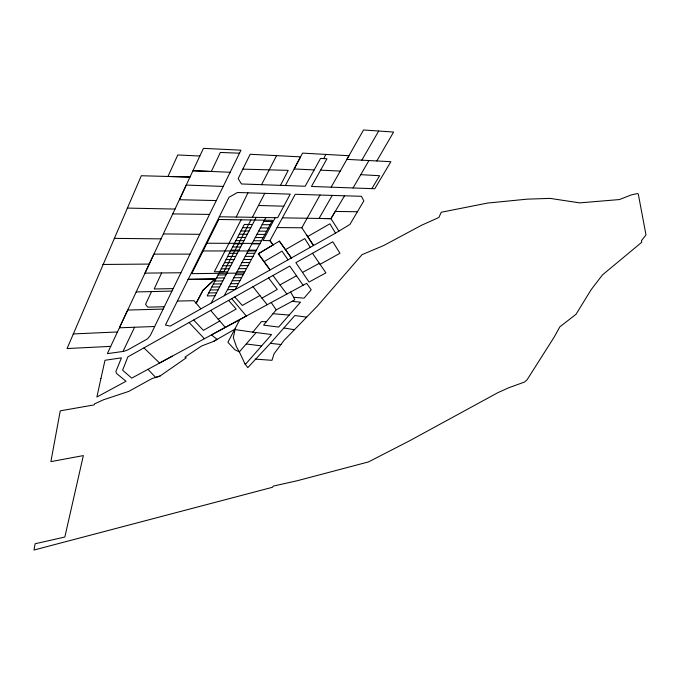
<?xml version="1.0" encoding="UTF-8"?>
<svg xmlns="http://www.w3.org/2000/svg" width="680" height="680" viewBox="0 0 680 680"><rect width="100%" height="100%" fill="white"/><g stroke="black" fill="none" stroke-linecap="round" stroke-linejoin="round"><path stroke-width="1.02" d="M199.835 156.026L177.794 154.964L167.986 176.46L190.026 177.064L141.312 175.737L67.065 348.551L110.721 346.366L127.678 310.063L163.141 309.085L240.975 150.186L203.422 148.351L119.408 327.802L154.683 326.502L163.141 309.085M110.721 346.366L107.372 353.634L123.956 351.322L127.738 349.945L147.518 338.852L150.356 335.444L154.683 326.502M161.619 272.952L154.19 288.983L173.136 288.618M171.921 291.1L151.53 291.584L145.545 304.385L147.823 307.164L164.288 306.731M306.646 317.144L294.839 315.52L270.359 343.341L247.792 367.659L244.987 363.894L239.351 351.917L234.796 349.69L227.894 342.278L239.87 319.532L306.646 283.339L311.21 289.782L304.062 298.137L293.683 297.304L290.598 292.026M123.046 351.365L134.589 327.25M236.198 217.047L247.936 192.822M376.805 160.956L393.601 132.056L363.528 129.974L346.885 159.375L390.873 161.695L374.782 188.743L311.474 186.456L326.961 158.788L320.526 158.423L305.184 186.235L241.451 183.965L238.178 178.611L250.163 154.267L300.577 156.859L285.379 185.53M275.179 217.694L263.067 240.525L269.96 240.652L295.256 194.284L361.411 196.299L363.834 200.855L349.911 224.459L335.537 233.138L170.195 326.12L165.444 325.048L229.007 197.293L237.516 192.499L290.232 194.131L277.644 217.727L219.292 216.767M241.094 219.819L214.319 271.771L223.899 271.668L250.911 219.98M252.399 217.311L264.75 193.341M276.582 155.618L261.562 184.679M280.491 185.351L288.226 170.365L242.837 169.142M211.2 303.008L256.199 217.379M224.298 295.647L265.905 217.541M323.68 158.601L325.924 154.428M277.075 227.588L301.835 227.766L320.025 195.032M331.16 187.153L348.95 155.728L302.558 153.111L294.168 168.954L314.168 169.941M332.265 195.398L319.056 218.441L330.947 218.654L338.921 231.098M353.082 187.952L368.934 160.54M361.82 160.157L378.7 131.028M282.387 217.829L330.947 218.654L335.214 211.463L357.416 211.735M330.947 218.654L344.573 195.763M371.832 188.632L379.644 175.729L360.765 174.658M266.322 321.759L263.611 325.142L278.622 327.08L300.543 302.166L292.034 301.359L276.207 309.868L266.322 321.759L261.469 321.572L252.858 332.163L235.008 329.579L233.333 337.62L236.512 346.945L239.351 351.917L256.13 332.52L271.575 334.551L245.378 364.421L244.987 363.894M147.959 369.317L155.644 377.425L160.081 375.998L186.226 357.85L184.943 357.136L201.705 345.933L213.358 341.513L217.132 339.354L211.446 334.917L131.733 378.139L122.612 370.217L127.831 356.906L289.774 266.075L303.101 285.251M273.046 244.962L269.96 240.652L273.046 244.962L258.298 253.768L270.053 269.926L258.357 253.768L279.361 241.128L291.346 257.924L279.361 241.128M292.034 301.359L294.805 299.719L293.683 297.304M264.07 261.639L282.022 251.167L287.997 259.82M306.544 234.915L307.649 236.598L329.894 223.797L335.537 233.138M285.438 249.671L304.759 238.578L310.241 247.299M225.292 327.42L219.75 320.994L203.413 330.387L193.698 320.042M213.358 341.513L235.433 328.882M312.486 253.283L332.775 241.782L339.966 253.249L320.084 264.325L312.486 253.283L295.859 262.667L309.043 282.047L325.907 272.867L319.362 263.287L302.549 272.416M252.986 286.671L261.936 298.137L277.296 289.459L268.575 277.925M259.981 295.477L242.335 305.456L234.736 296.93M210.715 310.454L218.169 319.218L236.181 309.051L228.59 300.416M272.952 275.442L279.964 284.894L296.616 275.714M239.87 319.532L211.446 334.917L246.296 316.047L231.719 298.639M172.295 356.159L159.57 363.035L144.032 347.964M160.081 375.998L151.802 378.658L128.69 391.425L103.522 399.772L94.546 403.852L94.163 404.898L60.256 410.839L50.889 461.627L83.351 455.583L64.838 537.03L35.139 543.754L34 550.027L272.493 487.279L273.207 486.123L297.44 480.683L368.458 461.933L409.589 440.785L497.879 392.666L508.572 387.829L524.467 382.058L527.119 379.729L554.166 337.11L559.827 326.876L576.037 314.253L591.141 289.697L602.48 274.89L641.716 242.301L641.52 240.575L646 234.915L638.265 193.944L637.313 193.613L631.354 194.888L619.378 199.563L579.683 202.869L550.069 198.39L527.289 199.146L487.56 203.065L441.243 212.254L438.881 217.481L421.541 225.258L383.877 245.429L362.015 254.677L317.458 305.991L283.9 340.578L274.125 353.685L271.966 360.315L255.221 359.108M73.194 333.931L117.521 331.959M136.136 291.958L151.53 291.584M215.016 295.74L207.17 295.927L244.315 224.417L252.441 224.527M208.701 292.969L216.563 292.8M210.239 290.003L218.119 289.85M227.486 289.663L235.221 289.501L272.484 220.32L218.799 219.47L191.769 273.649L244.095 273.037M177.352 301.045L194.021 300.713L200.863 308.813M211.786 287.028L219.674 286.883M229.058 286.705L236.81 286.56M213.341 284.036L221.246 283.9M230.639 283.738L238.4 283.602M214.906 281.027L222.819 280.899M232.228 280.755L239.998 280.636M216.478 278.001L224.4 277.89M233.826 277.763L241.604 277.652M218.05 274.966L225.989 274.873M235.425 274.754L243.219 274.652M219.631 271.923L227.579 271.83M237.04 271.728L244.843 271.643M180.863 272.765L144.984 273.113L153.918 254.116L189.95 254.133M102.841 264.469L149.234 264.07M222.827 265.778L230.8 265.719M240.278 265.642L248.106 265.582M221.229 268.855L229.185 268.778M238.654 268.694L246.475 268.617M224.434 262.684L232.416 262.642M241.91 262.582L249.755 262.531M226.049 259.582L234.039 259.548M243.55 259.497L251.404 259.462M227.664 256.462L235.679 256.436M245.2 256.402L253.062 256.385M229.296 253.325L237.32 253.308M246.857 253.3L254.728 253.283M230.936 250.172L238.969 250.172M248.514 250.172L256.402 250.18M203.09 250.954L255.995 250.946M232.577 247.01L240.626 247.019M206.941 243.236L260.041 243.431M234.234 243.823L242.284 243.856M251.863 243.882L259.777 243.916M235.892 240.626L243.958 240.669M253.555 240.72L261.477 240.762M237.558 237.413L245.642 237.473M255.246 237.541L263.185 237.592M239.232 234.192L247.333 234.26M256.955 234.337L264.902 234.404M240.924 230.945L249.025 231.03M258.663 231.124L266.62 231.208M163.421 233.937L199.75 234.32M114.197 238.374L161.101 238.867M242.615 227.69L250.733 227.783M260.38 227.902L268.353 227.996M172.847 213.911L209.644 214.412M262.106 224.655L270.087 224.766M263.849 221.4L271.839 221.519M127.33 208.089L175.108 209.066M216.41 200.566L179.452 199.725L186.303 185.07L223.295 186.422M258.493 205.496L283.806 206.193M239.513 153.195L220.346 152.447L211.344 171.479L192.984 170.739L230.214 172.252M320.594 170.161L340.263 171.071M273.012 313.701L289.28 315.095M252.374 332.103L256.13 332.52M270.359 343.341L280.959 344.522M294.423 329.724L284.087 328.006M246.313 343.986L261.673 345.899M204.399 338.733L189.184 322.583M218.169 319.218L219.75 320.994M261.936 298.137L267.189 304.733M279.964 284.894L286.875 294.049M271.218 302.541L276.207 309.868M307.649 236.598L313.505 245.463L301.835 227.766M100.929 378.548L96.891 397.01L126.013 381.267L116.688 373.567L115.855 371.586L121.456 357.841L104.984 360.281L100.929 378.548M202.929 290.334L196.155 303.238L202.929 290.334L215.152 278.962L188.113 279.344L215.152 278.962L202.929 290.334"/></g></svg>
